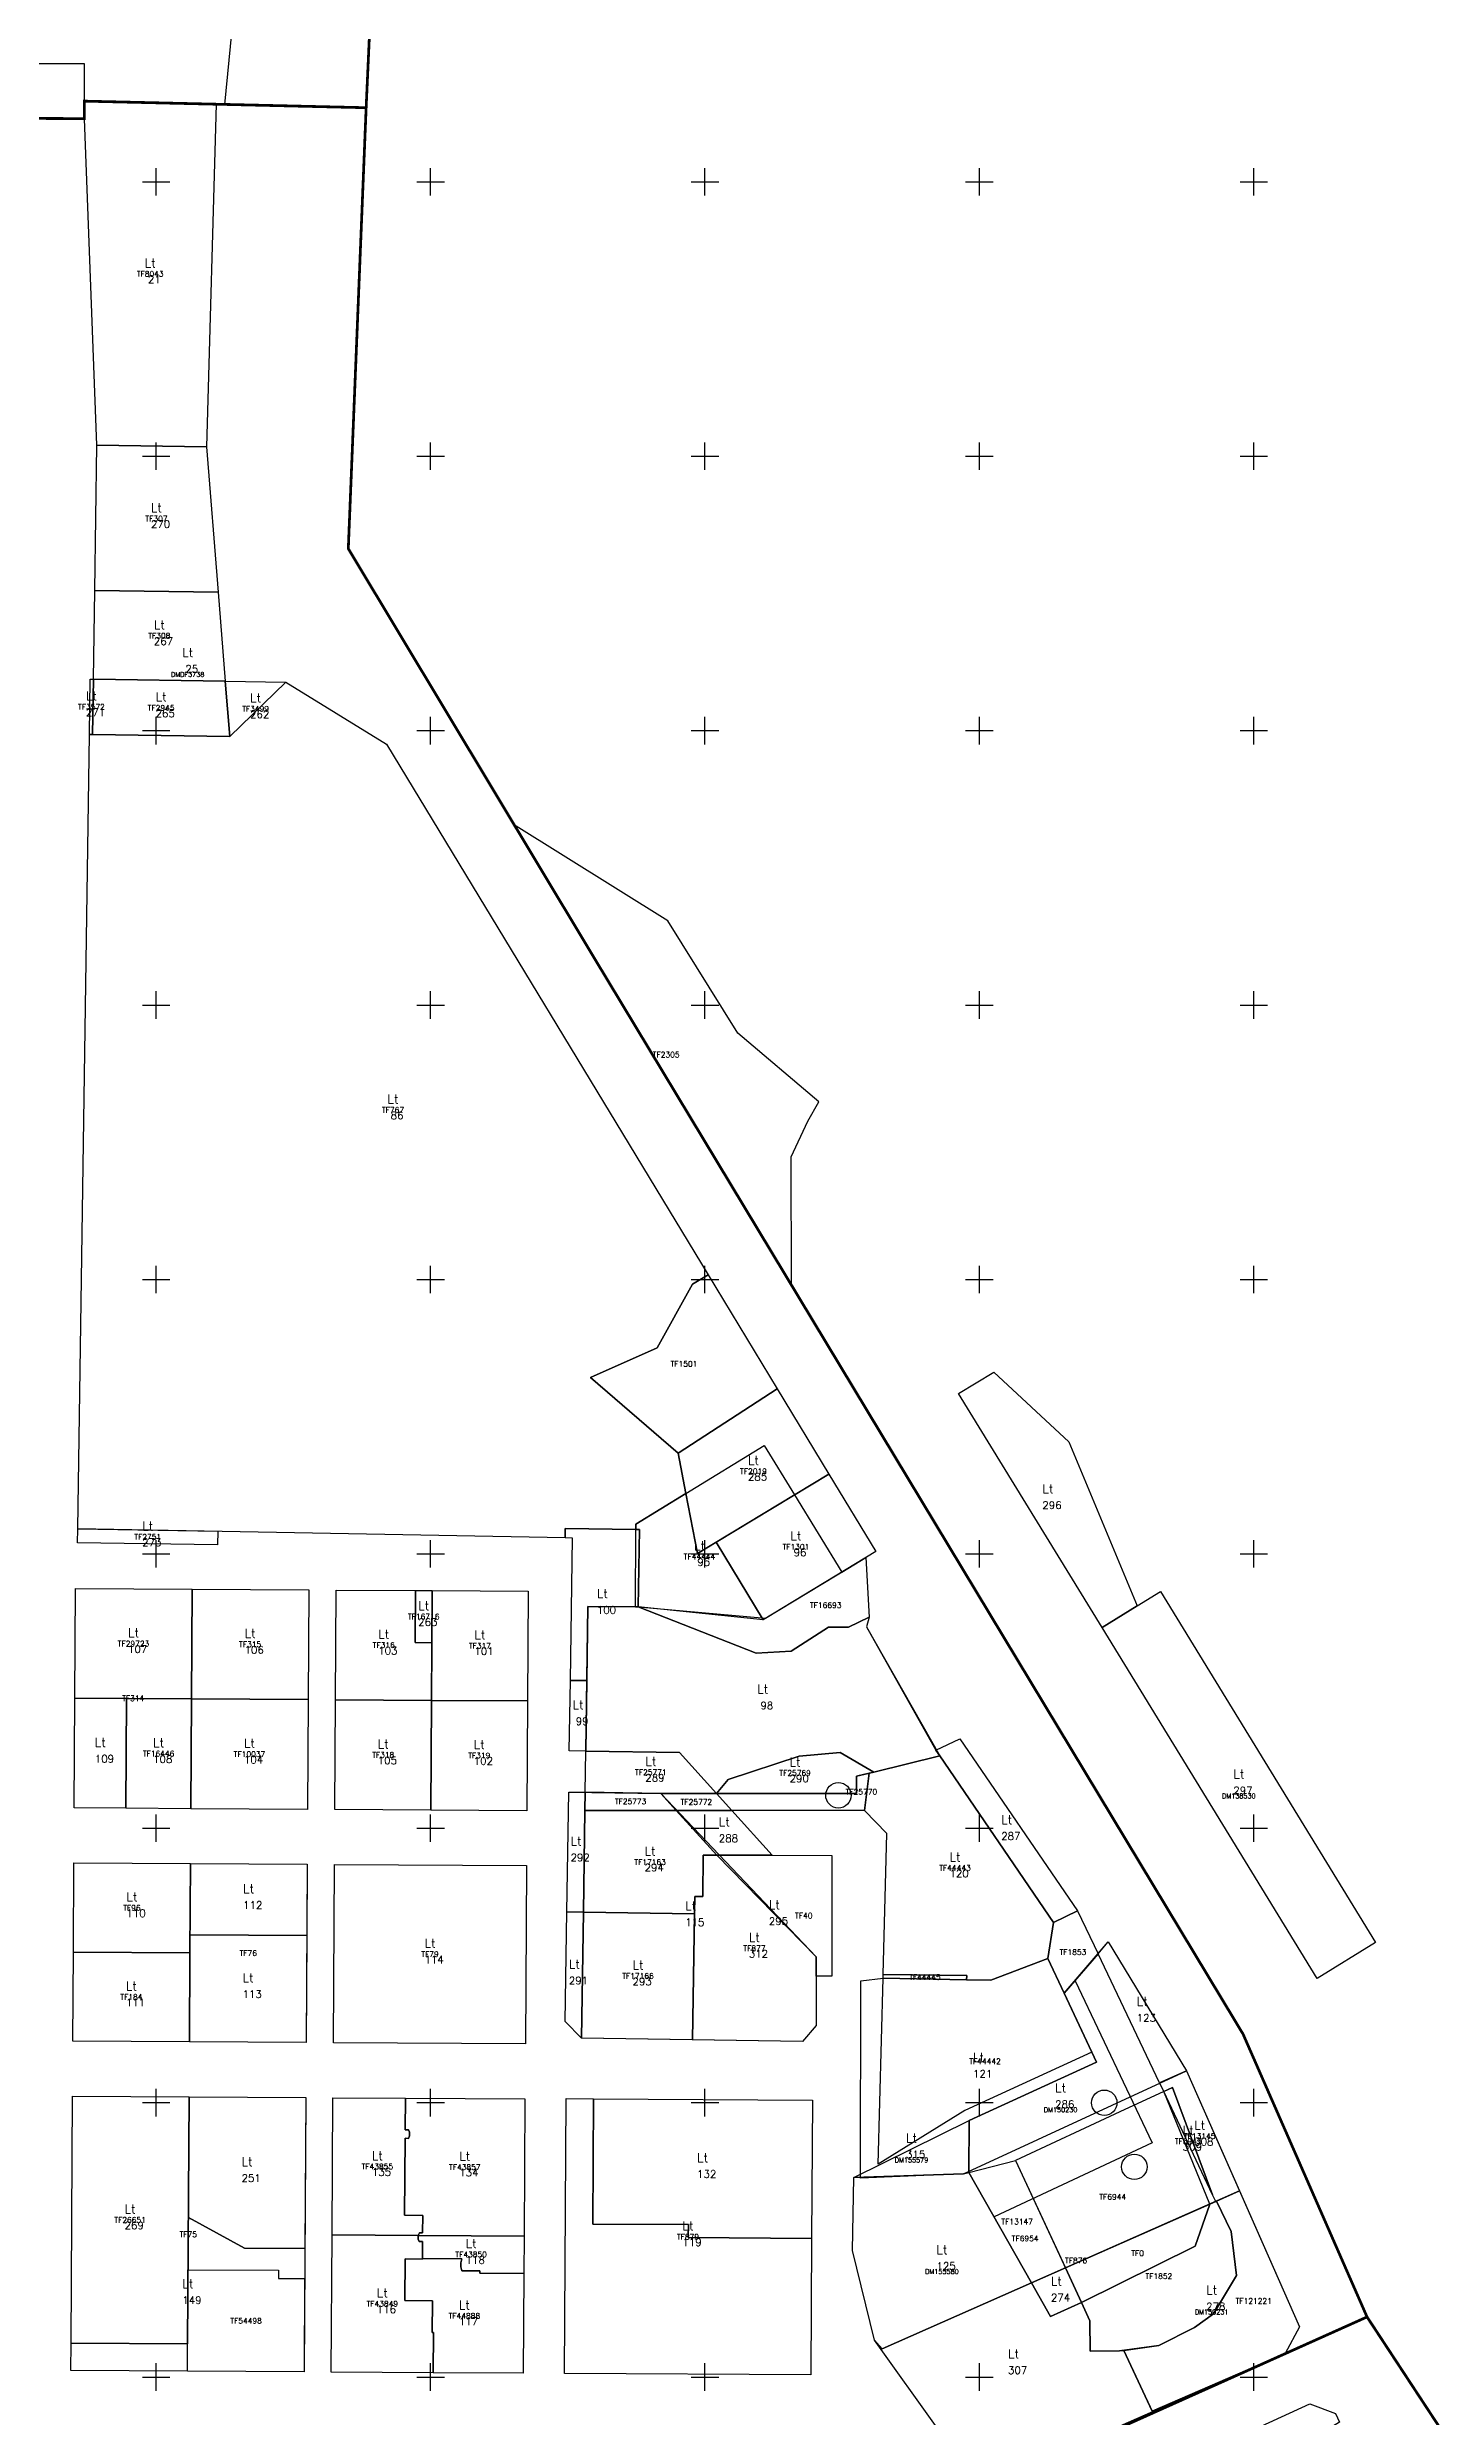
# Model space of a CAD drawing. Extents: x 385562 to 387872, y 587050 to 590157.
# Drawn here: x 386860 to 387366, y 588186 to 589049 of the extents above; entities that cross this region are included whole.
import ezdxf
from ezdxf.enums import TextEntityAlignment as Align

# ---------------------------------------------------------------- set-up
doc = ezdxf.new("R2010")
doc.units = 0
doc.header["$MEASUREMENT"] = 0
for name, color, linetype in [('croisillon', 7, 'CONTINUOUS'), ('IL', 70, 'CONTINUOUS'), ('ILOT', 70, 'CONTINUOUS'), ('L', 10, 'CONTINUOUS'), ('LOT', 10, 'CONTINUOUS'), ('LS', 7, 'CONTINUOUS'), ('PARCELLE', 160, 'CONTINUOUS'), ('TF', 160, 'CONTINUOUS'), ('tfdm', 7, 'CONTINUOUS'), ('TFNO', 160, 'CONTINUOUS')]:
    doc.layers.add(name, color=color, linetype=linetype)
doc.styles.add('ROMANC', font='romanc.shx', dxfattribs={"height": 10})

msp = doc.modelspace()

# ---------------------------------------------------------------- linework, layer by layer
at = {"layer": 'croisillon'}
for p, q in [((386895, 589000), (386905, 589000)), ((386900, 588995), (386900, 589005)), ((386995, 589000), (387005, 589000)), ((387000, 588995), (387000, 589005)), ((387095, 589000), (387105, 589000)), ((387100, 588995), (387100, 589005)), ((387195, 589000), (387205, 589000)), ((387200, 588995), (387200, 589005)), ((387295, 589000), (387305, 589000)), ((387300, 588995), (387300, 589005)), ((386900, 588895), (386900, 588905)), ((387000, 588895), (387000, 588905)), ((387100, 588895), (387100, 588905)), ((387200, 588895), (387200, 588905)), ((387300, 588895), (387300, 588905)), ((386895, 588900), (386905, 588900)), ((386995, 588900), (387005, 588900)), ((387095, 588900), (387105, 588900)), ((387195, 588900), (387205, 588900)), ((387295, 588900), (387305, 588900)), ((386900, 588795), (386900, 588805)), ((387000, 588795), (387000, 588805)), ((387100, 588795), (387100, 588805)), ((387200, 588795), (387200, 588805)), ((387300, 588795), (387300, 588805)), ((386895, 588800), (386905, 588800)), ((386995, 588800), (387005, 588800)), ((387095, 588800), (387105, 588800)), ((387195, 588800), (387205, 588800)), ((387295, 588800), (387305, 588800)), ((386895, 588700), (386905, 588700)), ((386900, 588695), (386900, 588705)), ((386995, 588700), (387005, 588700)), ((387000, 588695), (387000, 588705)), ((387095, 588700), (387105, 588700)), ((387100, 588695), (387100, 588705)), ((387195, 588700), (387205, 588700)), ((387200, 588695), (387200, 588705)), ((387295, 588700), (387305, 588700)), ((387300, 588695), (387300, 588705)), ((386900, 588595), (386900, 588605)), ((387000, 588595), (387000, 588605)), ((387100, 588595), (387100, 588605)), ((387200, 588595), (387200, 588605)), ((387300, 588595), (387300, 588605)), ((386895, 588600), (386905, 588600)), ((386995, 588600), (387005, 588600)), ((387095, 588600), (387105, 588600)), ((387195, 588600), (387205, 588600)), ((387295, 588600), (387305, 588600)), ((386895, 588500), (386905, 588500)), ((386900, 588495), (386900, 588505)), ((386995, 588500), (387005, 588500)), ((387000, 588495), (387000, 588505)), ((387095, 588500), (387105, 588500)), ((387100, 588495), (387100, 588505)), ((387195, 588500), (387205, 588500)), ((387200, 588495), (387200, 588505)), ((387295, 588500), (387305, 588500)), ((387300, 588495), (387300, 588505)), ((386900, 588395), (386900, 588405)), ((387000, 588395), (387000, 588405)), ((387100, 588395), (387100, 588405)), ((387200, 588395), (387200, 588405)), ((387300, 588395), (387300, 588405)), ((386895, 588400), (386905, 588400)), ((386995, 588400), (387005, 588400)), ((387095, 588400), (387105, 588400)), ((387195, 588400), (387205, 588400)), ((387295, 588400), (387305, 588400)), ((386895, 588300), (386905, 588300)), ((386900, 588295), (386900, 588305)), ((386995, 588300), (387005, 588300)), ((387000, 588295), (387000, 588305)), ((387095, 588300), (387105, 588300)), ((387100, 588295), (387100, 588305)), ((387195, 588300), (387205, 588300)), ((387200, 588295), (387200, 588305)), ((387295, 588300), (387305, 588300)), ((387300, 588295), (387300, 588305)), ((386900, 588195), (386900, 588205)), ((387000, 588195), (387000, 588205)), ((387100, 588195), (387100, 588205)), ((387200, 588195), (387200, 588205)), ((387300, 588195), (387300, 588205)), ((386895, 588200), (386905, 588200)), ((386995, 588200), (387005, 588200)), ((387095, 588200), (387105, 588200)), ((387195, 588200), (387205, 588200)), ((387295, 588200), (387305, 588200))]:
    msp.add_line(p, q, dxfattribs=at)
at = {"layer": 'IL'}
for points in [[(387121.613, 588539.458), (387132.602, 588521.496), (387149.82, 588493.351), (387158.66, 588498.71), (387159.89, 588476.89), (387158.86, 588473.34), (387185.54, 588426.41), (387227.04, 588365.685), (387224.969, 588352.568), (387230.95, 588339.84), (387241.021, 588318.381), (387194.659, 588297.13), (387163.112, 588277.55), (387164.892, 588345.359), (387164.928, 588346.728), (387166.277, 588398.094), (387158.13, 588406.5), (387109.79, 588406.47), (387089.54, 588406.49), (387056.229, 588406.437), (387056.33, 588413.09), (387056.55, 588428.09), (387056.93, 588453.78), (387057.33, 588480.76), (387074.613, 588480.694), (387074.835, 588508.904), (387074.85, 588510.85), (387093.032, 588521.973)], [(387247, 588358.62), (387275.5, 588311.58), (387294.83, 588267.83), (387218.98, 588234.32), (387196.22, 588274.59), (387196.34, 588293.5), (387242.72, 588314.76), (387230.95, 588339.84)], [(387247, 588358.62), (387275.5, 588311.58), (387294.83, 588267.83), (387316.738, 588218.244), (387311.461, 588208.57), (387262.977, 588187.59), (387252.597, 588209.729), (387251.079, 588209.527), (387240.38, 588209.404), (387240.303, 588220.474), (387237.17, 588227.222), (387231.34, 588239.781), (387218.98, 588234.32), (387205.387, 588258.361), (387196.22, 588274.59), (387196.34, 588293.5), (387242.72, 588314.76), (387241.021, 588318.381), (387230.95, 588339.84)]]:
    msp.add_lwpolyline(points, close=True, dxfattribs=at)
at = {"layer": 'ILOT'}
for centre in [(387148.625, 588412.004), (387245.525, 588299.97), (387256.479, 588276.605)]:
    msp.add_circle(centre, 4.63, dxfattribs=at)
at = {"layer": 'L'}
for points in [[(386962.389, 589376.525), (386961.577, 589357.166), (386959.733, 589313.205), (386952.564, 589142.355), (386933.745, 589118.992), (386924.919, 589028.205), (386873.8, 589029.4), (386873.8, 589043), (386761.81, 589043), (386634.83, 589044.43), (386630.117, 589342.078)], [(386921.787, 589028.279), (386918.303, 588903.478), (386878.343, 588904.066), (386873.8, 589023), (386873.8, 589029.4)], [(386878.343, 588904.066), (386918.303, 588903.478), (386922.56, 588850.404), (386877.563, 588851.072)], [(386877.563, 588851.072), (386922.56, 588850.404), (386925.161, 588818.044), (386947.257, 588817.716), (386926.777, 588797.83), (386876.782, 588798.583), (386875.667, 588798.61), (386875.957, 588818.767), (386877.087, 588818.75)], [(386877.563, 588851.072), (386922.56, 588850.404), (386925.161, 588818.044), (386877.087, 588818.75)], [(386875.667, 588798.61), (386876.782, 588798.583), (386926.777, 588797.83), (386947.257, 588817.716), (386983.953, 588795.093), (387101.144, 588601.686), (387095.493, 588598.239), (387082.569, 588575.083), (387058.33, 588564.258), (387090.206, 588536.735), (387093.032, 588521.973), (387074.85, 588510.85), (387074.835, 588508.904), (387049.099, 588509.282), (387049.058, 588505.782), (386871.426, 588509.05)], [(386875.957, 588818.767), (386877.087, 588818.75), (386876.782, 588798.583), (386875.667, 588798.61)], [(386877.087, 588818.75), (386925.161, 588818.044), (386926.777, 588797.83), (386876.782, 588798.583)], [(386925.161, 588818.044), (386947.257, 588817.716), (386926.777, 588797.83)], [(387126.345, 588560.086), (387145.125, 588529.083), (387097.226, 588500.064), (387093.032, 588521.973), (387090.206, 588536.735)], [(387205.235, 588566.254), (387232.576, 588540.788), (387257.5, 588480.999), (387244.712, 588473.159), (387192.447, 588558.414)], [(387145.125, 588529.083), (387162.211, 588500.861), (387121.176, 588475.99), (387104.072, 588504.211)], [(387093.032, 588521.973), (387097.226, 588500.064), (387104.072, 588504.211), (387121.176, 588475.99), (387075.69, 588480.69), (387076.138, 588508.885), (387074.835, 588508.904), (387074.85, 588510.85)], [(386871.426, 588509.05), (386922.421, 588508.303), (386922.347, 588503.304), (386871.353, 588504.051)], [(387076.138, 588508.885), (387075.69, 588480.69), (387074.613, 588480.694), (387057.33, 588480.76), (387056.93, 588453.78), (387050.931, 588453.869), (387051.698, 588505.729), (387049.058, 588505.782), (387049.099, 588509.282), (387074.835, 588508.904)], [(386913.084, 588487.127), (386912.846, 588447.128), (386889.116, 588447.269), (386870.346, 588447.382), (386870.585, 588487.381)], [(386913.084, 588487.127), (386955.583, 588486.874), (386955.345, 588446.875), (386912.846, 588447.128)], [(386965.583, 588486.814), (386994.482, 588486.642), (386994.368, 588467.643), (387000.468, 588467.606), (387000.342, 588446.606), (386965.344, 588446.814)], [(386994.482, 588486.642), (387000.582, 588486.605), (387000.468, 588467.606), (386994.368, 588467.643)], [(387000.582, 588486.605), (387035.581, 588486.396), (387035.342, 588446.397), (387000.342, 588446.606)], [(387266.025, 588486.226), (387344.423, 588358.343), (387323.109, 588345.277), (387244.712, 588473.159), (387257.5, 588480.999)], [(387159.89, 588476.89), (387158.86, 588473.34), (387184.158, 588428.432), (387185.54, 588426.41), (387161.48, 588420.49), (387149.3, 588427.61), (387134.28, 588426.3), (387108.39, 588417.82), (387104.19, 588412.67), (387090.71, 588427.59), (387056.55, 588428.09), (387057.33, 588480.76), (387074.613, 588480.694), (387075.69, 588480.69), (387118.65, 588463.81), (387131.38, 588464.54), (387145.01, 588473.23), (387152.29, 588473.28)], [(386870.346, 588447.382), (386889.116, 588447.269), (386888.876, 588407.27), (386870.107, 588407.383)], [(386889.116, 588447.269), (386912.846, 588447.128), (386912.606, 588407.129), (386888.876, 588407.27)], [(386912.846, 588447.128), (386955.345, 588446.875), (386955.105, 588406.875), (386912.606, 588407.129)], [(386965.344, 588446.814), (387000.342, 588446.606), (387000.103, 588406.607), (386965.105, 588406.815)], [(387000.342, 588446.606), (387035.342, 588446.397), (387035.103, 588406.398), (387000.103, 588406.607)], [(387050.931, 588453.869), (387056.93, 588453.78), (387056.55, 588428.09), (387050.551, 588428.179)], [(387192.9, 588432.612), (387235.782, 588369.865), (387227.04, 588365.685), (387185.54, 588426.41), (387184.158, 588428.432)], [(387056.55, 588428.09), (387090.71, 588427.59), (387104.19, 588412.67), (387083.94, 588412.69), (387056.33, 588413.09)], [(387149.3, 588427.61), (387161.48, 588420.49), (387155.2, 588418.95), (387155.19, 588412.62), (387104.19, 588412.67), (387108.39, 588417.82), (387134.28, 588426.3)], [(387185.54, 588426.41), (387227.04, 588365.685), (387224.969, 588352.568), (387204.216, 588344.627), (387195.372, 588344.78), (387195.396, 588346.355), (387164.928, 588346.728), (387166.277, 588398.094), (387158.13, 588406.5), (387159.88, 588420.09), (387155.2, 588418.95), (387161.48, 588420.49)], [(387083.94, 588412.69), (387140.5, 588353.128), (387140.475, 588328.128), (387135.493, 588322.255), (387054.999, 588323.446), (387049.092, 588329.534), (387049.683, 588369.53), (387050.329, 588413.177)], [(387050.329, 588413.177), (387056.33, 588413.09), (387056.229, 588406.437), (387055.681, 588369.441), (387049.683, 588369.53)], [(387056.229, 588406.437), (387089.54, 588406.49), (387104.286, 588390.164), (387099.286, 588390.169), (387099.271, 588375.169), (387096.271, 588375.172), (387096.178, 588368.842), (387055.681, 588369.441)], [(387109.79, 588406.47), (387124.536, 588390.144), (387104.286, 588390.164), (387089.54, 588406.49)], [(386869.988, 588387.38), (386912.487, 588387.127), (386912.293, 588354.629), (386869.794, 588354.88)], [(386912.331, 588361.13), (386912.487, 588387.127), (386954.985, 588386.874), (386954.829, 588360.878)], [(386964.985, 588386.815), (387034.983, 588386.399), (387034.595, 588321.402), (386964.596, 588321.82)], [(387104.286, 588390.164), (387140.5, 588353.128), (387140.493, 588346.128), (387140.475, 588328.128), (387135.493, 588322.255), (387095.498, 588322.847), (387096.178, 588368.842), (387096.271, 588375.172), (387099.271, 588375.169), (387099.286, 588390.169)], [(387146.286, 588390.122), (387146.265, 588368.122), (387146.243, 588346.122), (387140.493, 588346.128), (387140.5, 588353.128), (387104.286, 588390.164), (387124.536, 588390.144)], [(387049.683, 588369.53), (387055.681, 588369.441), (387054.999, 588323.446), (387049.092, 588329.534)], [(387096.178, 588368.842), (387095.498, 588322.847), (387054.999, 588323.446), (387055.681, 588369.441)], [(386912.098, 588322.131), (386912.331, 588361.13), (386954.829, 588360.878), (386954.596, 588321.879)], [(386869.794, 588354.88), (386912.293, 588354.629), (386912.098, 588322.131), (386869.6, 588322.38)], [(387224.969, 588352.568), (387230.95, 588339.84), (387242.72, 588314.76), (387196.34, 588293.5), (387196.22, 588274.59), (387194.203, 588274.077), (387156.716, 588272.445), (387156.787, 588344.445), (387164.892, 588345.359), (387164.928, 588346.728), (387195.396, 588346.355), (387195.372, 588344.78), (387204.216, 588344.627)], [(387247, 588358.62), (387275.5, 588311.58), (387265.708, 588307.178), (387243.247, 588354.228)], [(387234.868, 588344.424), (387263.013, 588285.377), (387205.387, 588258.361), (387196.22, 588274.59), (387196.34, 588293.5), (387242.72, 588314.76), (387241.021, 588318.381), (387230.95, 588339.84)], [(387275.5, 588311.58), (387294.83, 588267.83), (387286.14, 588263.99), (387285.02, 588266.35), (387270.4, 588305.46), (387267.22, 588304), (387265.76, 588307.08)], [(386869.48, 588302.38), (386911.98, 588302.13), (386911.44, 588212.13), (386868.94, 588212.38)], [(386911.98, 588302.13), (386954.477, 588301.88), (386954.151, 588246.881), (386932.151, 588247.011), (386911.716, 588258.131)], [(386964.361, 588301.804), (386990.79, 588301.644), (386990.72, 588290.124), (386991.9, 588290.117), (386992.295, 588289.215), (386992.287, 588287.885), (386991.881, 588286.987), (386990.701, 588286.994), (386990.532, 588258.955), (386997.107, 588258.915), (386997.068, 588252.505), (386995.888, 588252.513), (386995.483, 588251.616), (386964.058, 588251.805)], [(386990.79, 588301.644), (387034.359, 588301.381), (387034.057, 588251.382), (386995.483, 588251.616), (386995.888, 588252.513), (386997.068, 588252.505), (386997.107, 588258.915), (386990.532, 588258.955), (386990.701, 588286.994), (386991.881, 588286.987), (386992.287, 588287.885), (386992.295, 588289.215), (386991.9, 588290.117), (386990.72, 588290.124)], [(387049.364, 588301.48), (387059.374, 588301.419), (387059.097, 588255.77), (387094.046, 588255.558), (387093.867, 588250.81), (387138.846, 588250.537), (387138.544, 588200.748), (387048.756, 588201.292)], [(387059.374, 588301.419), (387139.152, 588300.933), (387138.846, 588250.537), (387093.867, 588250.81), (387094.046, 588255.558), (387059.097, 588255.77)], [(387267.22, 588304), (387270.4, 588305.46), (387285.02, 588266.35)], [(387196.34, 588293.5), (387196.22, 588274.59), (387194.203, 588274.077), (387154.228, 588272.673)], [(387196.22, 588274.59), (387218.98, 588234.32), (387164.611, 588210.298), (387161.796, 588213.462), (387153.751, 588246.167), (387154.228, 588272.673), (387194.203, 588274.077)], [(387294.83, 588267.83), (387316.738, 588218.244), (387311.461, 588208.57), (387262.977, 588187.59), (387252.597, 588209.729), (387265.403, 588211.436), (387278.417, 588218.019), (387285.365, 588223.018), (387293.671, 588236.973), (387291.716, 588253.085), (387286.414, 588264.112)], [(386911.716, 588258.131), (386932.151, 588247.011), (386954.151, 588246.881), (386953.884, 588201.881), (386868.882, 588202.38), (386868.94, 588212.38), (386911.44, 588212.13)], [(386964.058, 588251.805), (386995.483, 588251.616), (386995.475, 588250.286), (386995.869, 588249.383), (386997.049, 588249.376), (386997.012, 588243.171), (386997.011, 588242.991), (386990.716, 588243.029), (386990.625, 588227.849), (387000.69, 588227.789), (387000.62, 588216.259), (387001.03, 588216.256), (387000.942, 588201.582), (386963.757, 588201.806)], [(386995.483, 588251.616), (387034.057, 588251.382), (387033.975, 588237.722), (387017.966, 588237.819), (387017.971, 588238.664), (387011.351, 588238.704), (387010.959, 588240.117), (387010.969, 588241.677), (387011.377, 588243.084), (386997.012, 588243.171), (386997.049, 588249.376), (386995.869, 588249.383), (386995.475, 588250.286)], [(386997.011, 588242.991), (386997.012, 588243.171), (387011.377, 588243.084), (387010.969, 588241.677), (387010.959, 588240.117), (387011.351, 588238.704), (387017.971, 588238.664), (387017.966, 588237.819), (387033.975, 588237.722), (387033.756, 588201.383), (387000.942, 588201.582), (387001.03, 588216.256), (387000.62, 588216.259), (387000.69, 588227.789), (386990.625, 588227.849), (386990.716, 588243.029)], [(387237.17, 588227.222), (387225.895, 588222.086), (387218.98, 588234.32), (387231.34, 588239.781)], [(387218.98, 588234.32), (387225.895, 588222.086), (387237.17, 588227.222), (387240.303, 588220.474), (387240.38, 588209.404), (387251.079, 588209.527), (387252.597, 588209.729), (387263.112, 588187.303), (387246.214, 588179.87), (387232.998, 588174.617), (387233.042, 588180.247), (387185.241, 588180.619), (387161.796, 588213.462), (387164.611, 588210.298)], [(387320.409, 588190.215), (387329.789, 588186.74), (387331.246, 588183.569), (387319.839, 588176.537), (387314.33, 588163.84), (387287.859, 588175.264)]]:
    msp.add_lwpolyline(points, close=True, dxfattribs=at)
at = {"layer": 'LS', "const_width": 1}
for points in [[(386988.112, 589281.914), (386976.5, 589027), (386873.8, 589029.4), (386873.8, 589023), (385883.9, 589029), (385883.9, 589047), (385836, 589049.1), (385820.5, 588987), (385808.08, 588961.072), (385790.8, 588925), (385758.2, 588902), (385707.411, 589006.349), (385667.36, 589088.79)], [(386393.8, 589026.5), (386873.8, 589023), (386873.8, 589029.4), (386976.5, 589027), (386970, 588866.3), (387060.8, 588715.2), (387296.1, 588325), (387341.3, 588221.9), (387246.1, 588179.2), (387226, 588173.1), (387226.7, 588170.2), (387180.2, 588149.2), (387033.1, 588081), (386867.9, 588082.4), (386438.2, 588085.2)]]:
    msp.add_lwpolyline(points, dxfattribs=at)
msp.add_lwpolyline([(387341.3, 588221.9), (387411.9, 588114.5), (387489.1, 588042.4), (387803.7, 587885.2), (387847.8, 587799.6), (387849.45, 587733.5), (387831, 587648.3), (387770.8, 587568.9), (387518.45, 587456.4), (387341.6, 587682.7), (387263.7, 587963.5), (387180.2, 588144.2), (387226.7, 588170.2), (387226, 588173.1), (387246.1, 588179.2)], close=True, dxfattribs=at)
at = {"layer": 'TF'}
for points in [[(386921.787, 589028.279), (386918.303, 588903.478), (386878.343, 588904.066), (386873.8, 589023), (386873.8, 589029.4)], [(386878.343, 588904.066), (386918.303, 588903.478), (386922.56, 588850.404), (386877.563, 588851.072)], [(386877.563, 588851.072), (386922.56, 588850.404), (386925.161, 588818.044), (386877.087, 588818.75)], [(386875.667, 588798.61), (386876.782, 588798.583), (386926.777, 588797.83), (386947.257, 588817.716), (386983.953, 588795.093), (387101.144, 588601.686), (387095.493, 588598.239), (387082.569, 588575.083), (387058.33, 588564.258), (387090.206, 588536.735), (387093.032, 588521.973), (387074.85, 588510.85), (387074.835, 588508.904), (387049.099, 588509.282), (387049.058, 588505.782), (386871.426, 588509.05)], [(386875.957, 588818.767), (386877.087, 588818.75), (386876.782, 588798.583), (386875.667, 588798.61)], [(386877.087, 588818.75), (386925.161, 588818.044), (386926.777, 588797.83), (386876.782, 588798.583)], [(386925.161, 588818.044), (386947.257, 588817.716), (386926.777, 588797.83)], [(387131.477, 588597.996), (387131.374, 588644.643), (387137.519, 588657.691), (387141.447, 588664.731), (387111.959, 588689.706), (387086.49, 588730.692), (387030.263, 588765.84), (387060.8, 588715.2)], [(387095.493, 588598.239), (387101.144, 588601.686), (387126.345, 588560.086), (387090.206, 588536.735), (387058.33, 588564.258), (387082.569, 588575.083)], [(387126.345, 588560.086), (387145.125, 588529.083), (387097.226, 588500.064), (387093.032, 588521.973), (387090.206, 588536.735)], [(387145.125, 588529.083), (387162.211, 588500.861), (387121.176, 588475.99), (387104.072, 588504.211)], [(387093.032, 588521.973), (387097.226, 588500.064), (387104.072, 588504.211), (387121.176, 588475.99), (387075.69, 588480.69), (387076.138, 588508.885), (387074.835, 588508.904), (387074.85, 588510.85)], [(386871.426, 588509.05), (386922.421, 588508.303), (386922.347, 588503.304), (386871.353, 588504.051)], [(387158.66, 588498.71), (387159.89, 588476.89), (387152.29, 588473.28), (387145.01, 588473.23), (387131.38, 588464.54), (387118.65, 588463.81), (387075.69, 588480.69), (387122.02, 588476.5)], [(386870.585, 588487.381), (386913.084, 588487.127), (386912.846, 588447.128), (386889.116, 588447.269), (386888.876, 588407.27), (386870.107, 588407.383)], [(386913.084, 588487.127), (386912.846, 588447.128), (386889.116, 588447.269), (386870.346, 588447.382), (386870.585, 588487.381)], [(386913.084, 588487.127), (386955.583, 588486.874), (386955.345, 588446.875), (386912.846, 588447.128)], [(386965.583, 588486.814), (386994.482, 588486.642), (386994.368, 588467.643), (387000.468, 588467.606), (387000.342, 588446.606), (386965.344, 588446.814)], [(386994.482, 588486.642), (387000.582, 588486.605), (387000.468, 588467.606), (386994.368, 588467.643)], [(387000.582, 588486.605), (387035.581, 588486.396), (387035.342, 588446.397), (387000.342, 588446.606)], [(386889.116, 588447.269), (386912.846, 588447.128), (386912.606, 588407.129), (386888.876, 588407.27)], [(386912.846, 588447.128), (386955.345, 588446.875), (386955.105, 588406.875), (386912.606, 588407.129)], [(386965.344, 588446.814), (387000.342, 588446.606), (387000.103, 588406.607), (386965.105, 588406.815)], [(387000.342, 588446.606), (387035.342, 588446.397), (387035.103, 588406.398), (387000.103, 588406.607)], [(387056.55, 588428.09), (387090.71, 588427.59), (387104.19, 588412.67), (387083.94, 588412.69), (387056.33, 588413.09)], [(387149.3, 588427.61), (387161.48, 588420.49), (387155.2, 588418.95), (387155.19, 588412.62), (387104.19, 588412.67), (387108.39, 588417.82), (387134.28, 588426.3)], [(387185.54, 588426.41), (387227.04, 588365.685), (387224.969, 588352.568), (387204.216, 588344.627), (387195.372, 588344.78), (387195.396, 588346.355), (387164.928, 588346.728), (387166.277, 588398.094), (387158.13, 588406.5), (387159.88, 588420.09), (387155.2, 588418.95), (387161.48, 588420.49)], [(387056.33, 588413.09), (387083.94, 588412.69), (387089.54, 588406.49), (387056.229, 588406.437)], [(387083.94, 588412.69), (387104.19, 588412.67), (387109.79, 588406.47), (387089.54, 588406.49)], [(387159.88, 588420.09), (387158.13, 588406.5), (387109.79, 588406.47), (387104.19, 588412.67), (387155.19, 588412.62), (387155.2, 588418.95)], [(387056.229, 588406.437), (387089.54, 588406.49), (387104.286, 588390.164), (387099.286, 588390.169), (387099.271, 588375.169), (387096.271, 588375.172), (387096.178, 588368.842), (387055.681, 588369.441)], [(386869.988, 588387.38), (386912.487, 588387.127), (386912.293, 588354.629), (386869.794, 588354.88)], [(386912.487, 588387.127), (386954.985, 588386.874), (386954.596, 588321.879), (386912.098, 588322.131), (386912.293, 588354.629)], [(386964.985, 588386.815), (387034.983, 588386.399), (387034.595, 588321.402), (386964.596, 588321.82)], [(387104.286, 588390.164), (387140.5, 588353.128), (387140.493, 588346.128), (387140.475, 588328.128), (387135.493, 588322.255), (387095.498, 588322.847), (387096.178, 588368.842), (387096.271, 588375.172), (387099.271, 588375.169), (387099.286, 588390.169)], [(387146.286, 588390.122), (387146.265, 588368.122), (387146.243, 588346.122), (387140.493, 588346.128), (387140.5, 588353.128), (387104.286, 588390.164), (387124.536, 588390.144)], [(387096.178, 588368.842), (387095.498, 588322.847), (387054.999, 588323.446), (387055.681, 588369.441)], [(387227.04, 588365.685), (387235.782, 588369.865), (387243.247, 588354.228), (387230.95, 588339.84), (387224.969, 588352.568)], [(386869.794, 588354.88), (386912.293, 588354.629), (386912.098, 588322.131), (386869.6, 588322.38)], [(387224.969, 588352.568), (387230.95, 588339.84), (387241.021, 588318.381), (387194.659, 588297.13), (387163.112, 588277.55), (387164.892, 588345.359), (387195.372, 588344.78), (387204.216, 588344.627)], [(387195.396, 588346.355), (387195.372, 588344.78), (387164.892, 588345.359), (387164.928, 588346.728)], [(387275.5, 588311.58), (387316.738, 588218.244), (387311.461, 588208.57), (387246.214, 588179.87), (387232.998, 588174.617), (387225.665, 588173.338), (387199.205, 588175.222), (387185.241, 588180.619), (387161.796, 588213.462), (387153.751, 588246.167), (387154.228, 588272.673), (387194.203, 588274.077)], [(387275.5, 588311.58), (387294.83, 588267.83), (387286.14, 588263.99), (387285.02, 588266.35), (387270.4, 588305.46), (387267.22, 588304), (387265.76, 588307.08)], [(386911.98, 588302.13), (386954.477, 588301.88), (386953.884, 588201.881), (386868.882, 588202.38), (386868.94, 588212.38), (386911.44, 588212.13)], [(386869.48, 588302.38), (386911.98, 588302.13), (386911.44, 588212.13), (386868.94, 588212.38)], [(386964.361, 588301.804), (386990.79, 588301.644), (386990.72, 588290.124), (386991.9, 588290.117), (386992.295, 588289.215), (386992.287, 588287.885), (386991.881, 588286.987), (386990.701, 588286.994), (386990.532, 588258.955), (386997.107, 588258.915), (386997.068, 588252.505), (386995.888, 588252.513), (386995.483, 588251.616), (386964.058, 588251.805)], [(386990.79, 588301.644), (387034.359, 588301.381), (387034.057, 588251.382), (386995.483, 588251.616), (386995.888, 588252.513), (386997.068, 588252.505), (386997.107, 588258.915), (386990.532, 588258.955), (386990.701, 588286.994), (386991.881, 588286.987), (386992.287, 588287.885), (386992.295, 588289.215), (386991.9, 588290.117), (386990.72, 588290.124)], [(387049.364, 588301.48), (387059.374, 588301.419), (387059.097, 588255.77), (387094.046, 588255.558), (387093.867, 588250.81), (387138.846, 588250.537), (387138.544, 588200.748), (387048.756, 588201.292)], [(387267.178, 588304.099), (387251.238, 588296.662), (387213.176, 588278.904), (387237.17, 588227.222), (387278.698, 588247.673), (387284.008, 588263.049)], [(387267.22, 588304), (387270.4, 588305.46), (387285.02, 588266.35)], [(387213.176, 588278.904), (387231.34, 588239.781), (387218.98, 588234.32), (387196.22, 588274.59)], [(387213.176, 588278.904), (387231.34, 588239.781), (387237.17, 588227.222), (387225.895, 588222.086), (387218.98, 588234.32), (387196.22, 588274.59)], [(387294.83, 588267.83), (387316.738, 588218.244), (387311.461, 588208.57), (387262.977, 588187.59), (387252.597, 588209.729), (387265.403, 588211.436), (387278.417, 588218.019), (387285.365, 588223.018), (387293.671, 588236.973), (387291.716, 588253.085), (387286.414, 588264.112)], [(387284.008, 588263.049), (387278.698, 588247.673), (387237.17, 588227.222), (387231.34, 588239.781)], [(387286.414, 588264.112), (387291.716, 588253.085), (387293.671, 588236.973), (387285.365, 588223.018), (387278.417, 588218.019), (387265.403, 588211.436), (387251.079, 588209.527), (387240.38, 588209.404), (387240.303, 588220.474), (387237.17, 588227.222), (387278.698, 588247.673), (387284.008, 588263.049)], [(386964.058, 588251.805), (386995.483, 588251.616), (386995.475, 588250.286), (386995.869, 588249.383), (386997.049, 588249.376), (386997.012, 588243.171), (386997.011, 588242.991), (386990.716, 588243.029), (386990.625, 588227.849), (387000.69, 588227.789), (387000.62, 588216.259), (387001.03, 588216.256), (387000.942, 588201.582), (386963.757, 588201.806)], [(386995.483, 588251.616), (387034.057, 588251.382), (387033.975, 588237.722), (387017.966, 588237.819), (387017.971, 588238.664), (387011.351, 588238.704), (387010.959, 588240.117), (387010.969, 588241.677), (387011.377, 588243.084), (386997.012, 588243.171), (386997.049, 588249.376), (386995.869, 588249.383), (386995.475, 588250.286)], [(386997.011, 588242.991), (386997.012, 588243.171), (387011.377, 588243.084), (387010.969, 588241.677), (387010.959, 588240.117), (387011.351, 588238.704), (387017.971, 588238.664), (387017.966, 588237.819), (387033.975, 588237.722), (387033.756, 588201.383), (387000.942, 588201.582), (387001.03, 588216.256), (387000.62, 588216.259), (387000.69, 588227.789), (386990.625, 588227.849), (386990.716, 588243.029)], [(386911.44, 588212.13), (386911.602, 588239.13), (386944.601, 588238.936), (386944.584, 588235.936), (386954.086, 588235.88), (386953.884, 588201.881), (386911.38, 588202.131)]]:
    msp.add_lwpolyline(points, close=True, dxfattribs=at)

# ---------------------------------------------------------------- texts
at = {"layer": 'LOT', "style": 'ROMANC'}
for p in [(386897.7935, 588970.439), (386900.0615, 588881.235), (386901.124, 588838.558), (386911.462, 588828.451), (386876.377, 588812.675), (386901.7795, 588812.29), (386936.209, 588811.937), (386986.285, 588665.749), (387117.6655, 588534.075), (387224.9735, 588523.7065), (386896.887, 588510.177), (387133.1415, 588506.5365), (387098.0055, 588502.9815), (386997.475, 588481.124), (387062.598, 588485.531), (386891.715, 588471.2545), (386934.2145, 588471.001), (386982.906, 588470.71), (387017.9615, 588470.501), (387053.7405, 588444.9795), (387121.045, 588450.715), (386879.6115, 588431.326), (386900.861, 588431.199), (386933.9755, 588431.0015), (386982.7235, 588430.7105), (387017.7225, 588430.502), (387080.26, 588424.38), (387132.835, 588424.115), (387294.5675, 588419.7515), (387107.038, 588402.317), (387209.97, 588403.1485), (387053.0065, 588395.309), (387079.9835, 588391.666), (387191.12, 588389.5185), (386933.658, 588378.0025), (386891.1405, 588375.0045), (387094.796, 588371.716), (387125.286, 588372.143), (387117.999, 588360.212), (386999.7895, 588358.1085), (387052.3865, 588350.488), (387075.5885, 588350.144), (386890.9465, 588342.5055), (386933.4635, 588345.5045), (387259.3735, 588336.899), (387199.718, 588316.5065), (387229.6165, 588305.3925), (387276.12, 588289.905), (387280.295, 588291.785), (387175.284, 588287.0865), (386933.0965, 588278.5055), (386980.5825, 588280.71), (387012.4455, 588280.513), (387099.1245, 588279.978), (386890.46, 588261.255), (387093.801, 588255.114), (387014.766, 588248.669), (387186.3655, 588246.444), (386911.5165, 588234.006), (386982.3935, 588230.6935), (387228.075, 588234.9335), (387284.6675, 588231.71), (387012.3, 588226.277), (387212.454, 588208.4685)]:
    msp.add_text('Lt', height=3.23, dxfattribs=at).set_placement(p, align=Align.MIDDLE)
at = {"layer": 'PARCELLE', "style": 'ROMANC'}
for s, p in [('21', (386899.2935, 588964.439)), ('270', (386901.5615, 588875.235)), ('267', (386902.624, 588832.558)), ('25', (386912.962, 588822.451)), ('271', (386877.877, 588806.675)), ('265', (386903.2795, 588806.29)), ('262', (386937.709, 588805.937)), ('86', (386987.785, 588659.749)), ('285', (387119.1655, 588528.075)), ('296', (387226.4735, 588517.7065)), ('273', (386898.387, 588504.177)), ('95', (387099.5055, 588496.9815)), ('96', (387134.6415, 588500.5365)), ('263', (386998.975, 588475.124)), ('100', (387064.098, 588479.531)), ('107', (386893.215, 588465.2545)), ('106', (386935.7145, 588465.001)), ('103', (386984.406, 588464.71)), ('101', (387019.4615, 588464.501)), ('99', (387055.2405, 588438.9795)), ('98', (387122.545, 588444.715)), ('109', (386881.1115, 588425.326)), ('108', (386902.361, 588425.199)), ('104', (386935.4755, 588425.0015)), ('105', (386984.2235, 588424.7105)), ('102', (387019.2225, 588424.502)), ('289', (387081.76, 588418.38)), ('290', (387134.335, 588418.115)), ('297', (387296.0675, 588413.7515)), ('288', (387108.538, 588396.317)), ('287', (387211.47, 588397.1485)), ('292', (387054.5065, 588389.309)), ('294', (387081.4835, 588385.666)), ('120', (387192.62, 588383.5185)), ('110', (386892.6405, 588369.0045)), ('112', (386935.158, 588372.0025)), ('115', (387096.296, 588365.716)), ('295', (387126.786, 588366.143)), ('114', (387001.2895, 588352.1085)), ('312', (387119.499, 588354.212)), ('291', (387053.8865, 588344.488)), ('293', (387077.0885, 588344.144)), ('111', (386892.4465, 588336.5055)), ('113', (386934.9635, 588339.5045)), ('123', (387260.8735, 588330.899)), ('121', (387201.218, 588310.5065)), ('286', (387231.1165, 588299.3925)), ('315', (387176.784, 588281.0865)), ('309', (387277.62, 588283.905)), ('308', (387281.795, 588285.785)), ('251', (386934.5965, 588272.5055)), ('135', (386982.0825, 588274.71)), ('134', (387013.9455, 588274.513)), ('132', (387100.6245, 588273.978)), ('269', (386891.96, 588255.255)), ('119', (387095.301, 588249.114)), ('118', (387016.266, 588242.669)), ('125', (387187.8655, 588240.444)), ('149', (386913.0165, 588228.006)), ('116', (386983.8935, 588224.6935)), ('274', (387229.575, 588228.9335)), ('278', (387286.1675, 588225.71)), ('117', (387013.8, 588220.277)), ('307', (387213.954, 588202.4685))]:
    msp.add_text(s, height=2.73, dxfattribs=at).set_placement(p, align=Align.MIDDLE)
at = {"layer": 'tfdm', "style": 'ROMANC'}
for s, p in [('DMDF3738', (386911.462, 588820.451)), ('DM138530', (387294.5675, 588411.7515)), ('DM150230', (387229.6165, 588297.3925)), ('DM155579', (387175.284, 588279.0865)), ('DM155580', (387186.3655, 588238.444)), ('DM150231', (387284.6675, 588223.71))]:
    msp.add_text(s, height=1.73, dxfattribs=at).set_placement(p, align=Align.MIDDLE)
at = {"layer": 'TFNO', "style": 'ROMANC'}
for s, p in [('TF8043', (386897.7935, 588966.439)), ('TF307', (386900.0615, 588877.235)), ('TF308', (386901.124, 588834.558)), ('TF3572', (386876.377, 588808.675)), ('TF2945', (386901.7795, 588808.29)), ('TF3499', (386936.209, 588807.937)), ('TF2305', (387085.855, 588681.918)), ('TF767', (386986.285, 588661.749)), ('TF1501', (387092.3375, 588569.2105)), ('TF2019', (387117.6655, 588530.075)), ('TF2751', (386896.887, 588506.177)), ('TF44444', (387098.0055, 588498.9815)), ('TF1301', (387133.1415, 588502.5365)), ('TF16693', (387144, 588481.26)), ('TF16716', (386997.475, 588477.124)), ('TF29723', (386891.715, 588467.2545)), ('TF315', (386934.2145, 588467.001)), ('TF316', (386982.906, 588466.71)), ('TF317', (387017.9615, 588466.501)), ('TF314', (386891.5955, 588447.3255)), ('TF16446', (386900.861, 588427.199)), ('TF10037', (386933.9755, 588427.0015)), ('TF318', (386982.7235, 588426.7105)), ('TF319', (387017.7225, 588426.502)), ('TF25771', (387080.26, 588420.38)), ('TF25769', (387132.835, 588420.115)), ('TF25770', (387157, 588413.28)), ('TF25773', (387072.8845, 588409.7635)), ('TF25772', (387096.865, 588409.58)), ('TF17163', (387079.9835, 588387.666)), ('TF44443', (387191.12, 588385.5185)), ('TF96', (386891.1405, 588371.0045)), ('TF40', (387136, 588368.143)), ('TF76', (386933.5415, 588354.503)), ('TF79', (386999.7895, 588354.1085)), ('TF877', (387117.999, 588356.212)), ('TF1853', (387234.108, 588354.8525)), ('TF17166', (387075.5885, 588346.144)), ('TF44445', (387180.144, 588345.754)), ('TF184', (386890.9465, 588338.5055)), ('TF44442', (387202.0665, 588315.059)), ('TF6943', (387276.12, 588285.905)), ('TF13145', (387280.295, 588287.785)), ('TF43855', (386980.5825, 588276.71)), ('TF43857', (387012.4455, 588276.513)), ('TF6944', (387248.592, 588265.6605)), ('TF26651', (386890.46, 588257.255)), ('TF13147', (387213.78, 588256.612)), ('TF75', (386911.6795, 588252.0055)), ('TF879', (387093.801, 588251.114)), ('TF6954', (387216.695, 588250.495)), ('TF43850', (387014.766, 588244.669)), ('TF876', (387235.2445, 588242.459)), ('TF0', (387257.674, 588245.1355)), ('TF1852', (387265.4205, 588236.758)), ('TF43849', (386982.3935, 588226.6935)), ('TF44888', (387012.3, 588222.277)), ('TF121221', (387300, 588227.71)), ('TF54498', (386932.733, 588220.5055))]:
    msp.add_text(s, height=2, dxfattribs=at).set_placement(p, align=Align.MIDDLE)

doc.saveas('drawing.dxf')
